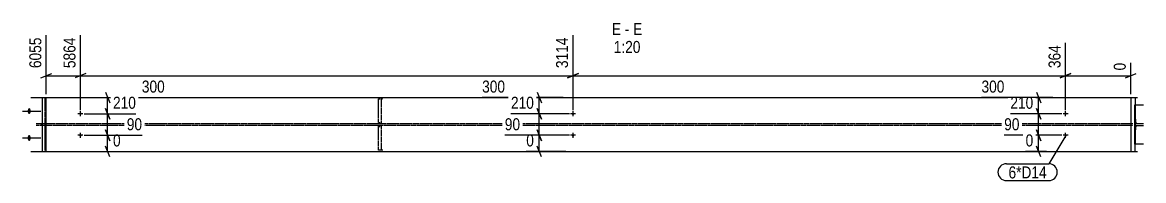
# Model space of a CAD drawing. Header units: millimetres. Extents: x 64 to 141609, y 8 to 4053.
# Drawn here: x 64 to 6324, y 80 to 961 of the extents above; entities that cross this region are included whole.
import ezdxf

# ---------------------------------------------------------------- set-up
doc = ezdxf.new("R2010")
doc.units = ezdxf.units.MM
doc.linetypes.add('DXK_LINE_DOT2', pattern=[3.9198, 1.9599, -1.9599])
for name, color, linetype in [('MÅLSÆTNING', 7, 'Continuous'), ('STÅL', 7, 'Continuous'), ('TEKST', 7, 'Continuous')]:
    doc.layers.add(name, color=color, linetype=linetype)
doc.styles.add('Arial Narrow', font='ARIALN.TTF', dxfattribs={"height": 0.2})

msp = doc.modelspace()

# ---------------------------------------------------------------- hatches: boundary and pattern name
at = {"layer": 'STÅL', "linetype": 'Continuous'}
for points in [[(110, 467.3), (109.8, 463.9), (109.2, 460.6), (108.3, 457.6), (107.2, 455), (105.7, 453), (104.1, 451.6), (102.4, 450.9), (100.7, 450.9), (98.9, 451.6), (97.3, 453), (95.9, 455), (94.7, 457.6), (93.9, 460.6), (93.3, 463.9), (93.1, 467.3), (93.3, 470.7), (93.9, 474), (94.7, 477), (95.9, 479.6), (97.3, 481.6), (98.9, 483), (100.7, 483.7), (102.4, 483.7), (104.1, 483), (105.7, 481.6), (107.2, 479.6), (108.3, 477), (109.2, 474), (109.8, 470.7)], [(387.9, 445.3, -1), (387.9, 459.3, -1)], [(3137.9, 445.3, -1), (3137.9, 459.3, -1)], [(5887.9, 445.3, -1), (5887.9, 459.3, -1)], [(110, 317.3), (109.8, 313.9), (109.2, 310.6), (108.3, 307.6), (107.2, 305), (105.7, 303), (104.1, 301.6), (102.4, 300.9), (100.7, 300.9), (98.9, 301.6), (97.3, 303), (95.9, 305), (94.7, 307.6), (93.9, 310.6), (93.3, 313.9), (93.1, 317.3), (93.3, 320.7), (93.9, 324), (94.7, 327), (95.9, 329.6), (97.3, 331.6), (98.9, 333), (100.7, 333.7), (102.4, 333.7), (104.1, 333), (105.7, 331.6), (107.2, 329.6), (108.3, 327), (109.2, 324), (109.8, 320.7)], [(387.9, 325.3, -1), (387.9, 339.3, -1)], [(3137.9, 325.3, -1), (3137.9, 339.3, -1)], [(5887.9, 325.3, -1), (5887.9, 339.3, -1)]]:
    msp.add_hatch(color=96, dxfattribs=at).paths.add_polyline_path(points)

# ---------------------------------------------------------------- linework, layer by layer
at = {"layer": 'MÅLSÆTNING', "color": 7, "linetype": 'Continuous'}
for p, q in [((197, 562.3), (197, 890.1)), ((387.9, 472.3), (387.9, 890.1)), ((3137.9, 472.3), (3137.9, 890.1)), ((3137.9, 472.3), (3137.9, 890.1)), ((5887.9, 472.3), (5887.9, 847.4)), ((5887.9, 472.3), (5887.9, 847.4)), ((6251.9, 562.3), (6251.9, 736.6)), ((167, 651.9), (227, 675.9)), ((197, 663.9), (387.9, 663.9)), ((417.9, 675.9), (357.9, 651.9)), ((3167.9, 675.9), (3107.9, 651.9)), ((3107.9, 651.9), (3167.9, 675.9)), ((3137.9, 663.9), (5887.9, 663.9)), ((5917.9, 675.9), (5857.9, 651.9)), ((5857.9, 651.9), (5917.9, 675.9)), ((5887.9, 663.9), (6251.9, 663.9)), ((6221.9, 651.9), (6281.9, 675.9)), ((527.5, 572.3), (551.5, 512.3)), ((2937.5, 572.3), (2961.5, 512.3)), ((448.5, 542.3), (858.5, 542.3)), ((539.5, 452.3), (539.5, 542.3)), ((3083.2, 542.3), (2630.5, 542.3)), ((2949.5, 452.3), (2949.5, 542.3)), ((551.5, 422.3), (527.5, 482.3)), ((527.5, 482.3), (551.5, 422.3)), ((2961.5, 422.3), (2937.5, 482.3)), ((2937.5, 482.3), (2961.5, 422.3)), ((5867.9, 452.3), (5579.7, 452.3)), ((5725.7, 482.3), (5749.7, 422.3)), ((5737.7, 332.3), (5737.7, 452.3)), ((407.9, 332.3), (731.8, 332.3)), ((527.5, 362.3), (551.5, 302.3)), ((539.5, 242.3), (539.5, 332.3)), ((3117.9, 332.3), (2757.2, 332.3)), ((2937.5, 362.3), (2961.5, 302.3)), ((2949.5, 242.3), (2949.5, 332.3)), ((5867.9, 332.3), (5545.4, 332.3)), ((5867.9, 332.3), (5545.4, 332.3)), ((5749.7, 302.3), (5725.7, 362.3)), ((5725.7, 362.3), (5749.7, 302.3)), ((5737.7, 242.3), (5737.7, 332.3)), ((551.5, 212.3), (527.5, 272.3)), ((2961.5, 212.3), (2937.5, 272.3)), ((5749.7, 212.3), (5725.7, 272.3)), ((410.1, 242.3), (612.2, 242.3)), ((3097.7, 242.3), (2876.8, 242.3)), ((5781.9, 242.3), (5665, 242.3))]:
    msp.add_line(p, q, dxfattribs=at)
at = {"layer": 'STÅL', "color": 2, "linetype": 'Continuous'}
for p, q in [((111.4, 542.3), (197, 542.3)), ((175.4, 242.3), (175.4, 542.3)), ((197, 242.3), (197, 542.3)), ((197, 542.3), (6251.9, 542.3)), ((6251.9, 542.3), (6289.8, 542.3)), ((6251.9, 542.3), (6251.9, 242.3)), ((6274.6, 282.3), (6274.6, 502.3)), ((6274.6, 502.3), (6323.6, 502.3)), ((6276.5, 542.3), (6276.5, 502.3)), ((6323.6, 282.3), (6274.6, 282.3)), ((6276.5, 242.3), (6276.5, 282.3)), ((111.4, 242.3), (197, 242.3)), ((197, 242.3), (6251.9, 242.3)), ((6251.9, 242.3), (6289.8, 242.3))]:
    msp.add_line(p, q, dxfattribs=at)
at = {"layer": 'STÅL', "color": 7, "linetype": 'DXK_LINE_DOT2'}
for p, q in [((187.9, 542.3), (187.9, 242.3)), ((187.9, 542.3), (197, 542.3)), ((2052.2, 535.3), (2076.9, 535.3)), ((2052.2, 403.3), (2052.2, 535.3)), ((2067, 535.3), (2067, 403.3)), ((6251.9, 542.3), (6251.9, 242.3)), ((6276.5, 502.3), (6276.5, 282.3)), ((6278.2, 422.3), (6278.2, 502.3)), ((6264.3, 395.3), (140.4, 395.3)), ((140.4, 389.3), (6264.3, 389.3)), ((171.1, 389.3), (171.1, 395.3)), ((2053.7, 395.3), (2052.2, 403.3)), ((2052.2, 403.3), (2067, 403.3)), ((2052.2, 381.3), (2053.7, 389.3)), ((2052.2, 249.3), (2052.2, 381.3)), ((2052.2, 381.3), (2067, 381.3)), ((2067, 403.3), (2068.5, 395.3)), ((2068.5, 389.3), (2067, 381.3)), ((2067, 381.3), (2067, 249.3)), ((6254.4, 389.3), (6254.4, 395.3)), ((6278.2, 422.3), (6278.5, 413.1)), ((6278.5, 413.1), (6279.5, 405.3)), ((6279.5, 379.3), (6278.5, 371.5)), ((6279.5, 405.3), (6281, 400.1)), ((6281, 384.5), (6279.5, 379.3)), ((6281, 400.1), (6282.7, 398.3)), ((6282.7, 386.3), (6281, 384.5)), ((6282.7, 398.3), (6323.6, 398.3)), ((6282.7, 386.3), (6323.6, 386.3)), ((6278.5, 371.5), (6278.2, 362.3)), ((6278.2, 282.3), (6278.2, 362.3)), ((187.9, 242.3), (197, 242.3)), ((2076.9, 249.3), (2052.2, 249.3))]:
    msp.add_line(p, q, dxfattribs=at)
at = {"layer": 'STÅL', "color": 96, "linetype": 'Continuous'}
for p, q in [((63.7, 467.3), (166.1, 467.3)), ((401.9, 452.3), (373.9, 452.3)), ((387.9, 438.3), (387.9, 466.3)), ((3151.9, 452.3), (3123.9, 452.3)), ((3137.9, 438.3), (3137.9, 466.3)), ((5901.9, 452.3), (5873.9, 452.3)), ((5887.9, 438.3), (5887.9, 466.3)), ((63.7, 317.3), (166.1, 317.3)), ((401.9, 332.3), (373.9, 332.3)), ((387.9, 318.3), (387.9, 346.3)), ((3151.9, 332.3), (3123.9, 332.3)), ((3137.9, 318.3), (3137.9, 346.3)), ((5901.9, 332.3), (5873.9, 332.3)), ((5887.9, 318.3), (5887.9, 346.3))]:
    msp.add_line(p, q, dxfattribs=at)

# ---------------------------------------------------------------- wipeouts: each hides what was drawn before it
at = {"color": 0, "linetype": 'Continuous'}
msp.add_wipeout([(3406.2, 891.3), (3406.2, 961.3), (3355.1, 961.3), (3355.1, 891.3)], dxfattribs=at).dxf.layer = 'TEKST'
at = {"color": 0}
msp.add_wipeout([(5782.7, 92), (5782.7, 162), (5569.5, 162), (5569.5, 92)], dxfattribs=at).dxf.layer = 'TEKST'

# ---------------------------------------------------------------- next in the draw order: wipeouts: each hides what was drawn before it
at = {"color": 0, "linetype": 'Continuous'}
for points, layer in [([(183, 891.3), (85, 891.3), (85, 692.7), (183, 692.7)], 'MÅLSÆTNING'), ([(373.9, 891.3), (275.9, 891.3), (275.9, 692.7), (373.9, 692.7)], 'MÅLSÆTNING'), ([(5873.9, 848.7), (5775.9, 848.7), (5775.9, 692.7), (5873.9, 692.7)], 'MÅLSÆTNING'), ([(6237.9, 750.6), (6139.9, 750.6), (6139.9, 679.9), (6237.9, 679.9)], 'MÅLSÆTNING'), ([(2772.5, 556.3), (2772.5, 654.3), (2616.5, 654.3), (2616.5, 556.3)], 'MÅLSÆTNING'), ([(5721.7, 466.3), (5721.7, 564.3), (5565.7, 564.3), (5565.7, 466.3)], 'MÅLSÆTNING'), ([(745.8, 346.3), (745.8, 444.3), (632.5, 444.3), (632.5, 346.3)], 'MÅLSÆTNING'), ([(2856.5, 346.3), (2856.5, 444.3), (2743.2, 444.3), (2743.2, 346.3)], 'MÅLSÆTNING'), ([(3452.7, 891.3), (3452.7, 961.3), (3427.2, 961.3), (3427.2, 891.3)], 'TEKST')]:
    msp.add_wipeout(points, dxfattribs=at).dxf.layer = layer
at = {"color": 0}
msp.add_wipeout([(5782.7, 92), (5782.7, 162), (5569.5, 162), (5569.5, 92)], dxfattribs=at).dxf.layer = 'TEKST'

# ---------------------------------------------------------------- next in the draw order: linework, layer by layer
at = {"layer": 'MÅLSÆTNING', "color": 7, "linetype": 'Continuous'}
for p, q in [((387.9, 472.3), (387.9, 890.1)), ((417.9, 675.9), (357.9, 651.9)), ((387.9, 663.9), (3137.9, 663.9)), ((5725.7, 572.3), (5749.7, 512.3)), ((5816.6, 542.3), (5418.7, 542.3)), ((5737.7, 452.3), (5737.7, 542.3)), ((407.9, 452.3), (697.5, 452.3)), ((407.9, 452.3), (697.5, 452.3)), ((3117.9, 452.3), (2791.5, 452.3)), ((3117.9, 452.3), (2791.5, 452.3)), ((5749.7, 422.3), (5725.7, 482.3))]:
    msp.add_line(p, q, dxfattribs=at)
at = {"layer": 'TEKST', "color": 7, "linetype": 'Continuous'}
for p, q in [((5888.6, 330.8), (5794.7, 174)), ((5557.5, 174), (5794.7, 174)), ((5557.5, 80), (5794.7, 80))]:
    msp.add_line(p, q, dxfattribs=at)
for centre, start, end in [((5557.5, 127), 90, 270), ((5794.7, 127), 270, 90)]:
    msp.add_arc(centre, 47, start, end, dxfattribs=at)

# ---------------------------------------------------------------- next in the draw order: texts
at = {"layer": 'MÅLSÆTNING', "color": 3, "linetype": 'Continuous', "style": 'Arial Narrow'}
for s, height, p in [('6055', 66.81, (169, 706.7)), ('5864', 66.81, (359.9, 706.7)), ('364', 66.81, (5859.9, 706.7)), ('0', 66.8, (6223.9, 693.9))]:
    msp.add_text(s, height=height, rotation=90.00021, dxfattribs=at).set_placement(p)
for s, p in [('300', (2630.5, 570.3)), ('210', (5579.7, 480.3))]:
    msp.add_text(s, height=66.81, dxfattribs=at).set_placement(p)
at = {"layer": 'TEKST', "color": 3, "style": 'Arial Narrow'}
msp.add_text('6*D14', height=66.81, dxfattribs=at).set_placement((5569.5, 92))

# ---------------------------------------------------------------- next in the draw order: wipeouts: each hides what was drawn before it
at = {"color": 0, "linetype": 'Continuous'}
for points, layer in [([(5644.7, 346.3), (5644.7, 444.3), (5531.4, 444.3), (5531.4, 346.3)], 'MÅLSÆTNING'), ([(626.2, 256.3), (626.2, 354.3), (555.5, 354.3), (555.5, 256.3)], 'MÅLSÆTNING'), ([(2933.5, 256.3), (2933.5, 354.3), (2862.8, 354.3), (2862.8, 256.3)], 'MÅLSÆTNING'), ([(3524.8, 891.3), (3524.8, 961.3), (3473.7, 961.3), (3473.7, 891.3)], 'TEKST')]:
    msp.add_wipeout(points, dxfattribs=at).dxf.layer = layer

# ---------------------------------------------------------------- next in the draw order: linework, layer by layer
at = {"layer": 'MÅLSÆTNING', "color": 7, "linetype": 'Continuous'}
for p, q in [((539.5, 332.3), (539.5, 452.3)), ((2949.5, 332.3), (2949.5, 452.3)), ((5867.9, 452.3), (5579.7, 452.3)), ((407.9, 332.3), (731.8, 332.3)), ((551.5, 302.3), (527.5, 362.3)), ((3117.9, 332.3), (2757.2, 332.3)), ((2961.5, 302.3), (2937.5, 362.3))]:
    msp.add_line(p, q, dxfattribs=at)

# ---------------------------------------------------------------- next in the draw order: texts
at = {"layer": 'MÅLSÆTNING', "color": 3, "linetype": 'Continuous', "style": 'Arial Narrow'}
for s, height, p in [('90', 66.81, (646.5, 360.3)), ('90', 66.81, (2757.2, 360.3)), ('0', 66.8, (569.5, 270.3)), ('0', 66.8, (2876.8, 270.3))]:
    msp.add_text(s, height=height, dxfattribs=at).set_placement(p)
at = {"layer": 'TEKST', "color": 3, "linetype": 'Continuous', "style": 'Arial Narrow'}
msp.add_text('-', height=66.8, dxfattribs=at).set_placement((3427.2, 891.3))

# ---------------------------------------------------------------- next in the draw order: wipeouts: each hides what was drawn before it
at = {"color": 0, "linetype": 'Continuous'}
for points, layer in [([(3123.9, 891.3), (3025.9, 891.3), (3025.9, 692.7), (3123.9, 692.7)], 'MÅLSÆTNING'), ([(872.5, 556.3), (872.5, 654.3), (716.5, 654.3), (716.5, 556.3)], 'MÅLSÆTNING'), ([(5560.7, 556.3), (5560.7, 654.3), (5404.7, 654.3), (5404.7, 556.3)], 'MÅLSÆTNING'), ([(5721.7, 256.3), (5721.7, 354.3), (5651, 354.3), (5651, 256.3)], 'MÅLSÆTNING'), ([(3514.6, 791.3), (3514.6, 861.3), (3365.3, 861.3), (3365.3, 791.3)], 'TEKST')]:
    msp.add_wipeout(points, dxfattribs=at).dxf.layer = layer

# ---------------------------------------------------------------- next in the draw order: texts
at = {"layer": 'MÅLSÆTNING', "color": 3, "linetype": 'Continuous', "style": 'Arial Narrow'}
msp.add_text('3114', height=66.81, rotation=90.00021, dxfattribs=at).set_placement((3109.9, 706.7))
for s, height, p in [('300', 66.81, (730.5, 570.3)), ('300', 66.81, (5418.7, 570.3)), ('90', 66.81, (5545.4, 360.3)), ('0', 66.8, (5665, 270.3))]:
    msp.add_text(s, height=height, dxfattribs=at).set_placement(p)
at = {"layer": 'TEKST', "color": 3, "linetype": 'Continuous', "style": 'Arial Narrow'}
for s, height, p in [('E', 66.8, (3355.1, 891.3)), ('E', 66.8, (3473.7, 891.3)), ('1:20', 66.81, (3365.3, 791.3))]:
    msp.add_text(s, height=height, dxfattribs=at).set_placement(p)

# ---------------------------------------------------------------- next in the draw order: wipeouts: each hides what was drawn before it
at = {"color": 0, "linetype": 'Continuous'}
msp.add_wipeout([(2933.5, 466.3), (2933.5, 564.3), (2777.5, 564.3), (2777.5, 466.3)], dxfattribs=at).dxf.layer = 'MÅLSÆTNING'

# ---------------------------------------------------------------- next in the draw order: texts
at = {"layer": 'MÅLSÆTNING', "color": 3, "linetype": 'Continuous', "style": 'Arial Narrow'}
msp.add_text('210', height=66.81, dxfattribs=at).set_placement((2791.5, 480.3))

# ---------------------------------------------------------------- next in the draw order: wipeouts: each hides what was drawn before it
at = {"color": 0, "linetype": 'Continuous'}
msp.add_wipeout([(711.5, 466.3), (711.5, 564.3), (555.5, 564.3), (555.5, 466.3)], dxfattribs=at).dxf.layer = 'MÅLSÆTNING'

# ---------------------------------------------------------------- next in the draw order: texts
at = {"layer": 'MÅLSÆTNING', "color": 3, "linetype": 'Continuous', "style": 'Arial Narrow'}
msp.add_text('210', height=66.81, dxfattribs=at).set_placement((569.5, 480.3))

doc.saveas('drawing.dxf')
